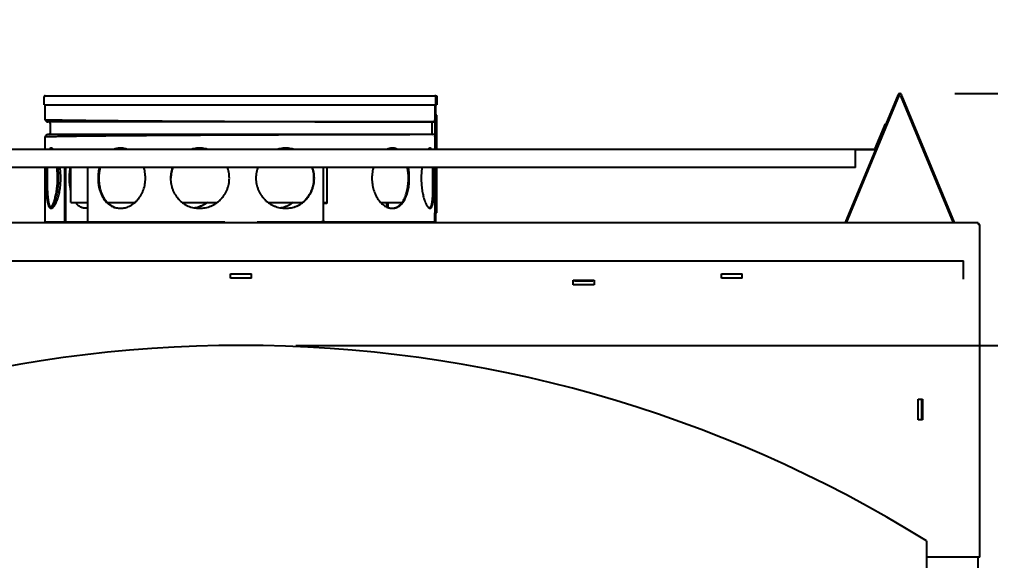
# Model space of a CAD drawing. Extents: x 4 to 120, y 8 to 100.
# Drawn here: x 31.03 to 57.24, y 45.23 to 59.84 of the extents above; entities that cross this region are included whole.
import ezdxf

# ---------------------------------------------------------------- set-up
doc = ezdxf.new("R2010")
doc.units = 0
doc.header["$LTSCALE"] = 7.5625
doc.header["$MEASUREMENT"] = 0
doc.layers.get('0').update_dxf_attribs({"linetype": 'CONTINUOUS'})
doc.layers.get('Defpoints').update_dxf_attribs({"linetype": 'CONTINUOUS'})
doc.styles.get("Standard").update_dxf_attribs({"font": 'txt', "width": 0.8})
doc.dimstyles.get("Standard").update_dxf_attribs({"dimtxt": 0.875, "dimasz": 0.08, "dimexe": 0.18, "dimexo": 0.0625, "dimgap": 0.09, "dimtad": 0, "dimtih": 1, "dimtoh": 1, "dimzin": 0, "dimdsep": 46, "dimtxsty": 'STANDARD', "dimcen": 0.09, "dimadec": 0, "dimazin": 0, "dimtp": 0.01, "dimtm": 0.01, "dimtfac": 1, "dimtofl": 0, "dimtmove": 0, "dimatfit": 3, "dimfxl": 1, "dimtolj": 1, "dimtzin": 0, "dimarcsym": 0})

# ---------------------------------------------------------------- blocks, each defined once
blk = doc.blocks.new('*D7')
at = {"color": 0, "linetype": 'Continuous', "lineweight": -2}
for p, q in [((38.494, 51.039), (70.518, 51.039)), ((69.518, 50.039), (69.518, 36.747)), ((69.518, 20.914), (69.518, 33.872)), ((56.994, 19.914), (70.518, 19.914))]:
    blk.add_line(p, q, dxfattribs=at)
at = {"color": 0, "linetype": 'Continuous'}
for points in [[(69.352, 50.039), (69.685, 50.039), (69.518, 51.039)], [(69.352, 20.914), (69.685, 20.914), (69.518, 19.914)]]:
    blk.add_solid(points, dxfattribs=at)
at = {"layer": 'Defpoints', "color": 0, "linetype": 'Continuous'}
for p in [(37.635, 51.039), (69.518, 51.039), (56.135, 19.914)]:
    blk.add_point(p, dxfattribs=at)
at = {"color": 0, "linetype": 'Continuous', "insert": (69.518, 35.31), "char_height": 0.875, "attachment_point": 5}
blk.add_mtext('\\A1;31 1/8', dxfattribs=at)
blk = doc.blocks.new('*D9')
at = {"color": 0, "linetype": 'Continuous', "lineweight": -2}
for p, q in [((69.518, 58.837), (69.518, 59.837)), ((56.278, 57.837), (70.518, 57.837)), ((58.394, 54.349), (70.518, 54.349)), ((69.518, 53.349), (69.518, 52.349))]:
    blk.add_line(p, q, dxfattribs=at)
at = {"color": 0, "linetype": 'Continuous'}
for points in [[(69.352, 58.837), (69.685, 58.837), (69.518, 57.837)], [(69.352, 53.349), (69.685, 53.349), (69.518, 54.349)]]:
    blk.add_solid(points, dxfattribs=at)
at = {"layer": 'Defpoints', "color": 0, "linetype": 'Continuous'}
for p in [(55.419, 57.837), (57.535, 54.349), (69.518, 54.349)]:
    blk.add_point(p, dxfattribs=at)
at = {"color": 0, "linetype": 'Continuous', "insert": (69.518, 56.093), "char_height": 0.875, "attachment_point": 5}
blk.add_mtext('\\A1;3 1/2', dxfattribs=at)

msp = doc.modelspace()

# ---------------------------------------------------------------- linework, layer by layer
at = {"color": 7, "linetype": 'Continuous'}
for p, q in [((31.69724, 57.53105), (31.69724, 57.75105)), ((31.7253, 57.77905), (42.23837, 57.77905)), ((42.2716, 57.77905), (42.23842, 57.77905)), ((42.26642, 57.53105), (42.26642, 57.75105)), ((42.29948, 57.75105), (42.29948, 57.53105)), ((54.74953, 57.8077), (54.41744, 57.00596)), ((54.74037, 57.78558), (54.76254, 57.7764)), ((54.74953, 57.8077), (54.7717, 57.79852)), ((54.83822, 57.8077), (54.81605, 57.79852)), ((54.84739, 57.78558), (54.82521, 57.7764)), ((54.84495, 57.79146), (54.83822, 57.8077)), ((56.26968, 54.35187), (54.84739, 57.78558)), ((31.69724, 57.53105), (42.26642, 57.53105)), ((42.24372, 57.53105), (42.24372, 57.25105)), ((42.29948, 57.53105), (42.2716, 57.53105)), ((42.29319, 57.25105), (42.24372, 57.25105)), ((42.2652, 56.33705), (42.2652, 57.25105)), ((42.24868, 57.13283), (42.23842, 57.13283)), ((42.24868, 56.66527), (42.24868, 57.13283)), ((54.39526, 57.01514), (54.12053, 56.35187)), ((54.41744, 57.00596), (54.39526, 57.01514)), ((42.24868, 56.66527), (42.23842, 56.66527)), ((19.92121, 56.33705), (54.09835, 56.33705)), ((54.1427, 56.34268), (53.31808, 54.35187)), ((53.59835, 55.83705), (53.59835, 56.33705)), ((53.59835, 55.83705), (20.42121, 55.83705)), ((32.28305, 54.43105), (32.28305, 55.83705)), ((42.19053, 55.12418), (42.19053, 55.83705)), ((42.2652, 54.62105), (42.2652, 55.83705)), ((40.96732, 54.87105), (40.93942, 54.87105)), ((40.93942, 54.87105), (40.93942, 54.77761)), ((40.94807, 54.89605), (40.94807, 54.87105)), ((42.29319, 54.62105), (42.24372, 54.62105)), ((42.24372, 54.37105), (42.24372, 54.62105)), ((56.90978, 54.34905), (17.10978, 54.34905)), ((32.2318, 54.37105), (32.87216, 54.37105)), ((39.26997, 54.37105), (39.1869, 54.37105)), ((42.2716, 54.37105), (42.23842, 54.37105)), ((53.31808, 54.35187), (53.32487, 54.34905)), ((53.3351, 54.39295), (53.35727, 54.38377)), ((56.25266, 54.39295), (56.23049, 54.38377)), ((56.26968, 54.35187), (56.26288, 54.34905)), ((56.90978, 54.34905), (56.90978, 54.30105)), ((56.95778, 54.30105), (56.90978, 54.30105)), ((56.95778, 45.31973), (56.95778, 54.30105)), ((45.97828, 52.80105), (46.00978, 52.80105)), ((45.97828, 52.67605), (45.97828, 52.80105)), ((45.99532, 52.77705), (45.97828, 52.77705)), ((46.00978, 52.80105), (46.00978, 52.77705)), ((46.00978, 52.77705), (46.50978, 52.77705)), ((46.50978, 52.80105), (46.54128, 52.80105)), ((46.50978, 52.80105), (46.50978, 52.77705)), ((46.54128, 52.77705), (46.52424, 52.77705)), ((46.54128, 52.80105), (46.54128, 52.67605)), ((46.54128, 52.67605), (45.97828, 52.67605)), ((55.28478, 49.59101), (55.40978, 49.59101)), ((55.28478, 49.02801), (55.28478, 49.59101)), ((55.38578, 49.02801), (55.38578, 49.59101)), ((55.40978, 49.55951), (55.38578, 49.55951)), ((55.40978, 49.59101), (55.40978, 49.55951)), ((55.40978, 49.02801), (55.28478, 49.02801)), ((55.40978, 49.05951), (55.38578, 49.05951)), ((55.40978, 49.05951), (55.40978, 49.02801)), ((55.50978, 45.76536), (55.50978, 19.91405)), ((56.95778, 45.31973), (55.50978, 45.31973))]:
    msp.add_line(p, q, dxfattribs=at)
at = {"color": 3, "linetype": 'Continuous'}
for p, q in [((54.7717, 57.79852), (53.34289, 54.34905)), ((54.82278, 57.78227), (54.81605, 57.79852)), ((56.24487, 54.34905), (54.82521, 57.7764)), ((31.72524, 57.13102), (31.72524, 57.53105)), ((42.23842, 57.53105), (42.23842, 56.33705)), ((42.2716, 57.25105), (42.2716, 57.53105)), ((42.29319, 56.33705), (42.29319, 57.25105)), ((31.72524, 57.13102), (31.74535, 57.13102)), ((42.22478, 57.06905), (31.79479, 57.06905)), ((31.85978, 57.03905), (31.85978, 56.75905)), ((42.15978, 57.03905), (42.15978, 56.75905)), ((54.41744, 57.00596), (54.1427, 56.34268)), ((31.72524, 56.66708), (31.74535, 56.66708)), ((31.72524, 56.33705), (31.72524, 56.66708)), ((42.22478, 56.72905), (31.79479, 56.72905)), ((54.09835, 56.31305), (53.59835, 56.31305)), ((31.72524, 54.37105), (31.72524, 55.83705)), ((32.25789, 54.43105), (32.25789, 55.83705)), ((32.41426, 54.89605), (32.41426, 55.83705)), ((32.87216, 54.37105), (32.87216, 55.83705)), ((39.24138, 54.43105), (39.24138, 55.83705)), ((39.32978, 55.83705), (39.32978, 54.87105)), ((42.23842, 55.83705), (42.23842, 54.37105)), ((42.29319, 54.62105), (42.29319, 55.83705)), ((32.4143, 54.89605), (32.87216, 54.89605)), ((33.40596, 54.89605), (34.14557, 54.89605)), ((35.43202, 54.89605), (36.36434, 54.89605)), ((37.74414, 54.89605), (38.6698, 54.89605)), ((39.24138, 54.89605), (39.32978, 54.89605)), ((39.32978, 54.87105), (39.24138, 54.87105)), ((40.78173, 54.89605), (41.35638, 54.89605)), ((40.97602, 54.87105), (40.96732, 54.87105)), ((40.96732, 54.87105), (40.96732, 54.76505)), ((40.97602, 54.89605), (40.97602, 54.87105)), ((40.98582, 54.75843), (40.98582, 54.89605)), ((42.2716, 54.37105), (42.2716, 54.62105)), ((31.74334, 54.37105), (32.2318, 54.37105)), ((32.87216, 54.37105), (36.57289, 54.37105)), ((37.44677, 54.37105), (39.1869, 54.37105)), ((39.26997, 54.37105), (42.22043, 54.37105)), ((17.50978, 53.32505), (56.50978, 53.32505)), ((56.50978, 52.82505), (56.50978, 53.32505)), ((36.72828, 52.97405), (37.29128, 52.97405)), ((36.72828, 52.84905), (36.72828, 52.97405)), ((37.29128, 52.84905), (37.29128, 52.97405)), ((49.97828, 52.97405), (50.54128, 52.97405)), ((49.97828, 52.84905), (49.97828, 52.97405)), ((50.54128, 52.84905), (50.54128, 52.97405)), ((37.29128, 52.84905), (36.72828, 52.84905)), ((46.00978, 52.80105), (46.50978, 52.80105)), ((50.54128, 52.84905), (49.97828, 52.84905)), ((55.40978, 49.55951), (55.40978, 49.05951)), ((56.90978, 14.65905), (56.90978, 45.31973))]:
    msp.add_line(p, q, dxfattribs=at)
at = {"color": 7, "linetype": 'Continuous'}
for points in [[(42.25506, 57.7735), (42.25652, 57.7746), (42.26001, 57.77652), (42.26374, 57.77791), (42.26763, 57.77876), (42.2716, 57.77905)], [(42.2716, 57.77905), (42.27556, 57.77877), (42.27945, 57.77792), (42.28317, 57.77653), (42.28666, 57.77461), (42.28985, 57.77222), (42.29266, 57.7694), (42.29505, 57.7662), (42.29695, 57.7627), (42.29835, 57.75895), (42.2992, 57.75504), (42.29948, 57.75105)], [(31.77124, 54.37105), (31.77073, 54.36261), (31.76921, 54.3543), (31.76758, 54.34905)], [(42.19212, 54.37105), (42.19272, 54.36191), (42.1945, 54.35293), (42.19581, 54.34905)], [(42.19253, 54.37105), (42.19313, 54.36191), (42.19491, 54.35293), (42.19622, 54.34905)]]:
    msp.add_lwpolyline(points, dxfattribs=at)
at = {"color": 3, "linetype": 'Continuous'}
for points in [[(31.74334, 54.37105), (31.74303, 54.36599), (31.74212, 54.361), (31.74062, 54.35616), (31.73854, 54.35153), (31.73705, 54.34905)], [(36.57289, 54.37105), (36.57286, 54.36557), (36.57278, 54.36018), (36.57264, 54.35498), (36.57245, 54.35005), (36.5724, 54.34905)], [(37.44677, 54.37105), (37.4468, 54.36557), (37.4469, 54.36018), (37.44705, 54.35498), (37.44727, 54.35005), (37.44733, 54.34905)], [(42.22043, 54.37105), (42.22079, 54.36557), (42.22186, 54.36018), (42.22362, 54.35498), (42.22604, 54.35005), (42.22671, 54.34905)]]:
    msp.add_lwpolyline(points, dxfattribs=at)
at = {"color": 7, "linetype": 'Continuous'}
for centre, radius, start, end in [((31.72524, 57.75105), 0.028, 90, 180), ((42.23842, 57.75105), 0.028, 0, 90), ((54.79388, 57.78934), 0.048, 22.5, 157.5), ((54.09835, 56.36105), 0.024, 270, 337.5), ((37.00978, 15.9534), 35.08565, 58.178065, 121.821935)]:
    msp.add_arc(centre, radius, start, end, dxfattribs=at)
at = {"color": 3, "linetype": 'Continuous'}
for centre, radius, start, end in [((54.79388, 57.78934), 0.024, 22.5, 157.5), ((31.79478, 57.13905), 0.07, 186.590071, 270), ((31.82978, 57.03905), 0.03, 0, 90), ((42.18978, 57.03905), 0.03, 90, 180), ((42.22478, 57.13905), 0.07, 270, 281.239273), ((31.79478, 56.65905), 0.07, 90, 173.409929), ((31.82978, 56.75905), 0.03, 270, 360), ((42.18978, 56.75905), 0.03, 180, 270), ((42.22478, 56.65905), 0.07, 78.760727, 90), ((54.09835, 56.36105), 0.048, 270, 337.5), ((31.68324, 54.37105), 0.042, 328.358136, 360), ((42.28042, 54.37105), 0.042, 180, 211.641864), ((56.88578, 54.27705), 0.048, 30.096035, 59.903965)]:
    msp.add_arc(centre, radius, start, end, dxfattribs=at)
for points, knots in [([(31.74535, 57.13102), (31.75313, 57.13096), (31.77166, 57.13084), (31.80387, 57.13018), (31.8449, 57.12929), (31.89469, 57.12816), (31.95314, 57.12688), (32.02017, 57.12549), (32.09565, 57.12402), (32.17946, 57.12251), (32.27146, 57.12096), (32.37148, 57.11939), (32.47936, 57.1178), (32.59491, 57.11622), (32.71793, 57.11464), (32.84822, 57.11306), (32.98556, 57.11149), (33.1297, 57.10994), (33.28041, 57.10841), (33.43743, 57.10689), (33.60048, 57.1054), (33.7693, 57.10393), (33.94359, 57.10248), (34.12306, 57.10106), (34.3074, 57.09967), (34.4937, 57.09832), (34.61852, 57.09747), (34.68034, 57.09705)], [0, 0, 0, 0, 0.02334995, 0.05558186, 0.09664477, 0.14647037, 0.20497399, 0.2720547, 0.34759584, 0.43146808, 0.52352792, 0.62361863, 0.73156922, 0.84719601, 0.97030146, 1.1006764, 1.23809819, 1.38233321, 1.53313511, 1.69024764, 1.8534023, 2.02232192, 2.196718, 2.37629417, 2.56074336, 2.74975243, 2.93521699, 2.93521699, 2.93521699, 2.93521699]), ([(34.68034, 57.09705), (34.68294, 57.09703), (34.75125, 57.09657), (34.88647, 57.09568), (35.08707, 57.09441), (35.29091, 57.09318), (35.49763, 57.09198), (35.70688, 57.09082), (35.9183, 57.08969), (36.13153, 57.08859), (36.34621, 57.08754), (36.56197, 57.08652), (36.77845, 57.08553), (36.99528, 57.08459), (37.21208, 57.08368), (37.42849, 57.0828), (37.64414, 57.08196), (37.85866, 57.08116), (38.07169, 57.0804), (38.28286, 57.07967), (38.49181, 57.07897), (38.69819, 57.07831), (38.90165, 57.07769), (39.10183, 57.07709), (39.2984, 57.07653), (39.49103, 57.07601), (39.67938, 57.07551), (39.86313, 57.07504), (40.04198, 57.07461), (40.21561, 57.0742), (40.38373, 57.07382), (40.54605, 57.07346), (40.7023, 57.07313), (40.85221, 57.07283), (40.99552, 57.07255), (41.132, 57.07229), (41.26141, 57.07205), (41.38352, 57.07183), (41.49813, 57.07163), (41.60505, 57.07145), (41.70409, 57.07129), (41.79508, 57.07114), (41.87787, 57.07101), (41.95232, 57.0709), (42.0183, 57.07079), (42.0757, 57.0707), (42.12442, 57.07062), (42.15399, 57.07058), (42.16732, 57.07055)], [0, 0, 0, 0, 0.00778145, 0.20493606, 0.40566215, 0.60961897, 0.81645782, 1.02582747, 1.23736998, 1.45072616, 1.66553107, 1.88142012, 2.0980243, 2.31497574, 2.53190329, 2.74843884, 2.96421222, 3.17885697, 3.39200602, 3.60329756, 3.81237029, 4.0188692, 4.22244132, 4.42274091, 4.61942544, 4.81216096, 5.00061815, 5.18447679, 5.36342253, 5.5371515, 5.70536684, 5.86778269, 6.02412153, 6.17411769, 6.31751494, 6.45406952, 6.58354826, 6.70573098, 6.82040901, 6.92738736, 7.02648346, 7.11752868, 7.20036763, 7.27485939, 7.34087686, 7.39830766, 7.44705385, 7.48703243, 7.48703243, 7.48703243, 7.48703243]), ([(42.18978, 57.07051), (42.19268, 57.07051), (42.19773, 57.0705), (42.20278, 57.07049), (42.20494, 57.07048)], [0, 0, 0, 0, 0.0086819978, 0.0151556658, 0.0151556658, 0.0151556658, 0.0151556658]), ([(42.20494, 57.07048), (42.2102, 57.07047), (42.21681, 57.07046), (42.22343, 57.07045), (42.22478, 57.07044)], [0, 0, 0, 0, 0.0157803149, 0.0198454272, 0.0198454272, 0.0198454272, 0.0198454272]), ([(42.22478, 57.07044), (42.22787, 57.07044), (42.23242, 57.07043), (42.23696, 57.0704), (42.23842, 57.07039)], [0, 0, 0, 0, 0.009262131, 0.0136405091, 0.0136405091, 0.0136405091, 0.0136405091]), ([(34.68034, 56.70105), (34.61852, 56.70063), (34.4937, 56.69978), (34.3074, 56.69843), (34.12306, 56.69704), (33.94359, 56.69562), (33.7693, 56.69417), (33.60048, 56.6927), (33.43743, 56.69121), (33.28041, 56.68969), (33.1297, 56.68816), (32.98556, 56.68661), (32.84822, 56.68504), (32.71793, 56.68346), (32.59491, 56.68188), (32.47936, 56.6803), (32.37148, 56.67871), (32.27146, 56.67714), (32.17946, 56.67559), (32.09565, 56.67408), (32.02017, 56.67261), (31.95314, 56.67122), (31.89469, 56.66994), (31.8449, 56.66881), (31.80387, 56.66792), (31.77166, 56.66726), (31.75313, 56.66714), (31.74535, 56.66708)], [0, 0, 0, 0, 0.18546461, 0.37447366, 0.55892289, 0.73849903, 0.91289515, 1.08181474, 1.24496945, 1.40208193, 1.55288388, 1.69711886, 1.8345407, 1.96491557, 2.08802103, 2.20364777, 2.31159832, 2.41168905, 2.50374888, 2.58762114, 2.66316227, 2.730243, 2.78874662, 2.83857222, 2.87963513, 2.91186705, 2.93521699, 2.93521699, 2.93521699, 2.93521699]), ([(42.16732, 56.72755), (42.15399, 56.72753), (42.12442, 56.72748), (42.0757, 56.7274), (42.0183, 56.72731), (41.95232, 56.7272), (41.87787, 56.72709), (41.79508, 56.72696), (41.70409, 56.72681), (41.60505, 56.72665), (41.49813, 56.72647), (41.38352, 56.72627), (41.26141, 56.72605), (41.132, 56.72581), (40.99552, 56.72555), (40.85221, 56.72527), (40.7023, 56.72497), (40.54605, 56.72464), (40.38373, 56.72428), (40.21561, 56.7239), (40.04198, 56.72349), (39.86313, 56.72306), (39.67938, 56.72259), (39.49103, 56.72209), (39.2984, 56.72157), (39.10183, 56.72101), (38.90165, 56.72041), (38.69819, 56.71979), (38.49181, 56.71913), (38.28286, 56.71843), (38.07169, 56.7177), (37.85866, 56.71694), (37.64414, 56.71614), (37.42849, 56.7153), (37.21208, 56.71442), (36.99528, 56.71351), (36.77845, 56.71257), (36.56197, 56.71158), (36.34621, 56.71056), (36.13153, 56.70951), (35.9183, 56.70841), (35.70688, 56.70728), (35.49763, 56.70612), (35.29091, 56.70492), (35.08707, 56.70369), (34.88647, 56.70242), (34.75125, 56.70153), (34.68294, 56.70107), (34.68034, 56.70105)], [0, 0, 0, 0, 0.03997858, 0.08872478, 0.14615558, 0.21217306, 0.28666481, 0.36950378, 0.46054899, 0.55964513, 0.66662345, 0.78130152, 0.9034842, 1.03296301, 1.16951754, 1.31291486, 1.46291097, 1.61924988, 1.78166565, 1.94988103, 2.12360996, 2.30255577, 2.48641434, 2.67487161, 2.86760707, 3.0642917, 3.2645912, 3.46816343, 3.67466225, 3.8837351, 4.09502652, 4.30817571, 4.52282034, 4.73859386, 4.95512928, 5.17205699, 5.38900828, 5.60561263, 5.82150152, 6.03630661, 6.24966256, 6.46120509, 6.67057463, 6.87741347, 7.08137029, 7.2820964, 7.479251, 7.48703242, 7.48703242, 7.48703242, 7.48703242]), ([(42.20494, 56.72762), (42.20278, 56.72761), (42.19773, 56.7276), (42.19268, 56.72759), (42.18978, 56.72759)], [0, 0, 0, 0, 0.00647367, 0.0151556658, 0.0151556658, 0.0151556658, 0.0151556658]), ([(42.22478, 56.72766), (42.22343, 56.72765), (42.21681, 56.72764), (42.2102, 56.72763), (42.20494, 56.72762)], [0, 0, 0, 0, 0.0040651141, 0.0198454272, 0.0198454272, 0.0198454272, 0.0198454272]), ([(42.23842, 56.72771), (42.23696, 56.7277), (42.23242, 56.72767), (42.22787, 56.72766), (42.22478, 56.72766)], [0, 0, 0, 0, 0.0043783783, 0.0136405091, 0.0136405091, 0.0136405091, 0.0136405091]), ([(31.88465, 56.36355), (31.88142, 56.36336), (31.87493, 56.36298), (31.86545, 56.35985), (31.85637, 56.35487), (31.84771, 56.3479), (31.84186, 56.34166), (31.83882, 56.33787), (31.83828, 56.3372)], [0, 0, 0, 0, 0.0096700155, 0.0194249396, 0.0296342406, 0.0406183092, 0.0526318747, 0.0552011444, 0.0552011444, 0.0552011444, 0.0552011444]), ([(31.89877, 56.36159), (31.89737, 56.36194), (31.89275, 56.36312), (31.88798, 56.36337), (31.88465, 56.36355)], [0, 0, 0, 0, 0.0043129771, 0.0142785975, 0.0142785975, 0.0142785975, 0.0142785975]), ([(31.93882, 56.33721), (31.93809, 56.33788), (31.93394, 56.34166), (31.9263, 56.34789), (31.91563, 56.35478), (31.90645, 56.35923), (31.90077, 56.36097), (31.89877, 56.36159)], [0, 0, 0, 0, 0.0029604003, 0.0168644987, 0.0294969673, 0.0410086857, 0.0473060285, 0.0473060285, 0.0473060285, 0.0473060285]), ([(33.75265, 56.36355), (33.73172, 56.36278), (33.68998, 56.36125), (33.63663, 56.35097), (33.605, 56.34105), (33.59323, 56.33736)], [0, 0, 0, 0, 0.062768612, 0.125171637, 0.162187222, 0.162187222, 0.162187222, 0.162187222]), ([(33.91703, 56.33735), (33.90458, 56.34104), (33.87149, 56.35085), (33.81937, 56.36062), (33.77957, 56.36258), (33.76128, 56.36348)], [0, 0, 0, 0, 0.038951026, 0.103521683, 0.15841969, 0.15841969, 0.15841969, 0.15841969]), ([(35.88946, 56.36355), (35.86343, 56.36278), (35.81143, 56.36123), (35.74465, 56.35099), (35.70455, 56.34106), (35.68964, 56.33737)], [0, 0, 0, 0, 0.078096518, 0.155962447, 0.202030975, 0.202030975, 0.202030975, 0.202030975]), ([(36.09097, 56.33736), (36.07583, 56.34106), (36.03524, 56.35095), (35.96887, 56.36106), (35.91753, 56.36273), (35.89238, 56.36354)], [0, 0, 0, 0, 0.046733051, 0.125336659, 0.200775921, 0.200775921, 0.200775921, 0.200775921]), ([(38.21335, 56.36354), (38.18849, 56.36272), (38.13757, 56.36104), (38.07172, 56.35095), (38.03135, 56.34106), (38.0163, 56.33736)], [0, 0, 0, 0, 0.074585749, 0.152756717, 0.199257547, 0.199257547, 0.199257547, 0.199257547]), ([(38.4151, 56.33737), (38.4003, 56.34106), (38.36049, 56.35099), (38.29417, 56.36123), (38.24252, 56.36278), (38.21665, 56.36355)], [0, 0, 0, 0, 0.045749988, 0.123087277, 0.200676972, 0.200676972, 0.200676972, 0.200676972]), ([(41.08702, 56.36336), (41.08236, 56.36313), (41.06926, 56.36251), (41.0477, 56.35992), (41.02239, 56.35501), (40.99535, 56.34781), (40.97719, 56.34105), (40.96722, 56.33733)], [0, 0, 0, 0, 0.013990443, 0.039324555, 0.065064861, 0.091283902, 0.12317398, 0.12317398, 0.12317398, 0.12317398]), ([(41.22253, 56.33735), (41.2211, 56.33797), (41.21208, 56.34188), (41.19517, 56.34823), (41.17143, 56.35508), (41.14727, 56.35994), (41.12276, 56.36299), (41.10629, 56.36336), (41.09804, 56.36355)], [0, 0, 0, 0, 0.004679024, 0.029488041, 0.054133754, 0.078718471, 0.103343965, 0.128111305, 0.128111305, 0.128111305, 0.128111305]), ([(42.09849, 56.36102), (42.09728, 56.36058), (42.09276, 56.35891), (42.08503, 56.35474), (42.07544, 56.34783), (42.06857, 56.34164), (42.06482, 56.33786), (42.06416, 56.33719)], [0, 0, 0, 0, 0.003880934, 0.0144355499, 0.0261913957, 0.0392990117, 0.0421323885, 0.0421323885, 0.0421323885, 0.0421323885]), ([(42.11282, 56.36355), (42.11135, 56.3635), (42.10838, 56.3634), (42.10356, 56.36259), (42.10031, 56.36158), (42.09849, 56.36102)], [0, 0, 0, 0, 0.0043899224, 0.0089050884, 0.014606748, 0.014606748, 0.014606748, 0.014606748]), ([(42.15361, 56.33718), (42.15314, 56.33786), (42.15051, 56.34162), (42.14546, 56.34784), (42.13789, 56.35481), (42.13111, 56.35907), (42.12556, 56.36141), (42.12139, 56.36264), (42.11713, 56.36341), (42.11426, 56.3635), (42.11282, 56.36355)], [0, 0, 0, 0, 0.0024682528, 0.0137793891, 0.0239453402, 0.0332228503, 0.0376385637, 0.0419669012, 0.0462611614, 0.0505761995, 0.0505761995, 0.0505761995, 0.0505761995]), ([(31.86948, 56.34103), (31.87006, 56.34042), (31.87127, 56.33915), (31.87245, 56.33786), (31.87307, 56.33718)], [0, 0, 0, 0, 0.00252526923, 0.00526595188, 0.00526595188, 0.00526595188, 0.00526595188]), ([(31.75252, 55.83705), (31.75192, 55.82034), (31.75041, 55.77785), (31.74882, 55.70906), (31.74768, 55.63044), (31.74755, 55.5776), (31.74748, 55.55105)], [0, 0, 0, 0, 0.05017618, 0.127543305, 0.206423017, 0.286062656, 0.286062656, 0.286062656, 0.286062656]), ([(32.03209, 55.83707), (32.03409, 55.82036), (32.03915, 55.77795), (32.04488, 55.70914), (32.04907, 55.63048), (32.04959, 55.5776), (32.04984, 55.55105)], [0, 0, 0, 0, 0.050495781, 0.128122967, 0.207097718, 0.286748072, 0.286748072, 0.286748072, 0.286748072]), ([(32.14407, 55.55105), (32.14377, 55.5776), (32.14319, 55.63049), (32.13844, 55.70916), (32.13194, 55.77798), (32.12618, 55.82036), (32.1239, 55.83708)], [0, 0, 0, 0, 0.079653635, 0.15865778, 0.236366496, 0.286964704, 0.286964704, 0.286964704, 0.286964704]), ([(33.18689, 55.83714), (33.18278, 55.82043), (33.17244, 55.77831), (33.16088, 55.70941), (33.1525, 55.63062), (33.15147, 55.57762), (33.15096, 55.55105)], [0, 0, 0, 0, 0.051608803, 0.130101059, 0.209382802, 0.289067009, 0.289067009, 0.289067009, 0.289067009]), ([(34.43178, 55.55105), (34.42921, 55.60415), (34.42537, 55.68367), (34.40431, 55.77855), (34.3914, 55.82048), (34.38625, 55.83719)], [0, 0, 0, 0, 0.159100139, 0.238279794, 0.290724296, 0.290724296, 0.290724296, 0.290724296]), ([(35.15754, 55.83721), (35.1561, 55.83307), (35.15031, 55.81645), (35.13728, 55.77431), (35.12216, 55.70973), (35.11079, 55.63077), (35.10937, 55.57763), (35.10867, 55.55105)], [0, 0, 0, 0, 0.013160319, 0.052810475, 0.132265271, 0.211896401, 0.291619707, 0.291619707, 0.291619707, 0.291619707]), ([(36.69646, 55.55105), (36.69571, 55.57764), (36.69421, 55.63082), (36.68195, 55.70979), (36.66508, 55.77876), (36.65026, 55.82053), (36.64433, 55.83723)], [0, 0, 0, 0, 0.079735303, 0.159472208, 0.239212521, 0.292362229, 0.292362229, 0.292362229, 0.292362229]), ([(37.46495, 55.83723), (37.45904, 55.82053), (37.44425, 55.77876), (37.42742, 55.70979), (37.41518, 55.63082), (37.41368, 55.57764), (37.41293, 55.55105)], [0, 0, 0, 0, 0.05313719, 0.13286794, 0.212601492, 0.29233643, 0.29233643, 0.29233643, 0.29233643]), ([(38.99075, 55.55105), (38.99005, 55.57763), (38.98865, 55.63076), (38.9774, 55.70972), (38.96246, 55.7743), (38.94956, 55.81644), (38.94383, 55.83307), (38.9424, 55.83721)], [0, 0, 0, 0, 0.079721463, 0.159336194, 0.238746143, 0.2783591, 0.291501375, 0.291501375, 0.291501375, 0.291501375]), ([(40.58209, 55.83715), (40.57776, 55.82044), (40.56686, 55.77835), (40.55452, 55.70945), (40.54554, 55.63065), (40.54444, 55.57762), (40.54389, 55.55105)], [0, 0, 0, 0, 0.051771385, 0.130413732, 0.209754448, 0.28944562, 0.28944562, 0.28944562, 0.28944562]), ([(41.55347, 55.55105), (41.5531, 55.57761), (41.55237, 55.63053), (41.54633, 55.70924), (41.53799, 55.77809), (41.53046, 55.82039), (41.52749, 55.8371)], [0, 0, 0, 0, 0.07966241, 0.158748207, 0.236695136, 0.287615509, 0.287615509, 0.287615509, 0.287615509]), ([(41.89374, 55.83707), (41.89162, 55.82036), (41.88625, 55.77796), (41.88018, 55.70915), (41.87574, 55.63049), (41.8752, 55.5776), (41.87492, 55.55105)], [0, 0, 0, 0, 0.050539371, 0.12820128, 0.207188557, 0.286840309, 0.286840309, 0.286840309, 0.286840309]), ([(42.22765, 55.55105), (42.22747, 55.60389), (42.2272, 55.68251), (42.22558, 55.77784), (42.22449, 55.82034), (42.22406, 55.83705)], [0, 0, 0, 0, 0.158514201, 0.235870171, 0.286031421, 0.286031421, 0.286031421, 0.286031421]), ([(31.74748, 55.55105), (31.74755, 55.5245), (31.74768, 55.47166), (31.74881, 55.39304), (31.75064, 55.31594), (31.75332, 55.2411), (31.7569, 55.16923), (31.7615, 55.10104), (31.76635, 55.04684), (31.77092, 55.00582), (31.7746, 54.97695), (31.77862, 54.94947), (31.78299, 54.92343), (31.78773, 54.8989), (31.79283, 54.87594), (31.79832, 54.8546), (31.80419, 54.83493), (31.81045, 54.81697), (31.8171, 54.80078), (31.82415, 54.78637), (31.8316, 54.77379), (31.83945, 54.76306), (31.8477, 54.7542), (31.85637, 54.74723), (31.86545, 54.74225), (31.87493, 54.73912), (31.88142, 54.73874), (31.88465, 54.73855)], [0, 0, 0, 0, 0.079639638, 0.15851935, 0.235886476, 0.311010634, 0.383180861, 0.451733072, 0.516038599, 0.546424419, 0.575544143, 0.603336647, 0.629751877, 0.654745075, 0.678275626, 0.700310675, 0.720833285, 0.739837555, 0.757329697, 0.773334863, 0.787908419, 0.801137525, 0.813151091, 0.824135159, 0.83434446, 0.844099384, 0.8537694, 0.8537694, 0.8537694, 0.8537694]), ([(32.04984, 55.55105), (32.04958, 55.5245), (32.04906, 55.47162), (32.04491, 55.39296), (32.03836, 55.31582), (32.02934, 55.24094), (32.01808, 55.16904), (32.00483, 55.10083), (31.98985, 55.03694), (31.97347, 54.97799), (31.95857, 54.93238), (31.94615, 54.89884), (31.93692, 54.87588), (31.92758, 54.85455), (31.91819, 54.83489), (31.90877, 54.81695), (31.89938, 54.80077), (31.89005, 54.78638), (31.8808, 54.77384), (31.87387, 54.76567), (31.87006, 54.76168), (31.86948, 54.76107)], [0, 0, 0, 0, 0.079650354, 0.158625105, 0.236252291, 0.311872131, 0.384833415, 0.454512561, 0.520303066, 0.581644437, 0.638006402, 0.66417779, 0.688936002, 0.712231528, 0.734027388, 0.754292397, 0.773000119, 0.790134121, 0.805700163, 0.819721739, 0.822247008, 0.822247008, 0.822247008, 0.822247008]), ([(31.89877, 54.74051), (31.90077, 54.74113), (31.90645, 54.74287), (31.91563, 54.74732), (31.9263, 54.75421), (31.93711, 54.76304), (31.94806, 54.77375), (31.95909, 54.78631), (31.97019, 54.80069), (31.98131, 54.81688), (31.9924, 54.83483), (32.00343, 54.8545), (32.01435, 54.87584), (32.02511, 54.8988), (32.03567, 54.92333), (32.04598, 54.94937), (32.0596, 54.98676), (32.07562, 55.03683), (32.0928, 55.10074), (32.10794, 55.16898), (32.12077, 55.24088), (32.13103, 55.31578), (32.13847, 55.39293), (32.14318, 55.47161), (32.14377, 55.5245), (32.14407, 55.55105)], [0, 0, 0, 0, 0.006297343, 0.017809061, 0.03044153, 0.044345628, 0.059615698, 0.076310176, 0.094464464, 0.11409488, 0.135194297, 0.157744099, 0.181719641, 0.207089563, 0.233809469, 0.261830039, 0.29110026, 0.353160332, 0.419492314, 0.489560669, 0.562783856, 0.63856276, 0.716271476, 0.795275621, 0.874929256, 0.874929256, 0.874929256, 0.874929256]), ([(33.15096, 55.55105), (33.15148, 55.52448), (33.15251, 55.47148), (33.16082, 55.39268), (33.17407, 55.31538), (33.19265, 55.24032), (33.21636, 55.16822), (33.24509, 55.09977), (33.2787, 55.03562), (33.31698, 54.97638), (33.35972, 54.92265), (33.40661, 54.87493), (33.45735, 54.83371), (33.51152, 54.79941), (33.5687, 54.77235), (33.62836, 54.75297), (33.68996, 54.74079), (33.73171, 54.7393), (33.75265, 54.73855)], [0, 0, 0, 0, 0.07968421, 0.15896595, 0.23745821, 0.31480933, 0.3907106, 0.46492259, 0.53727564, 0.60769502, 0.67619591, 0.74289905, 0.80801921, 0.87186092, 0.93479926, 0.99725128, 1.0596543, 1.12242291, 1.12242291, 1.12242291, 1.12242291]), ([(33.76128, 54.73862), (33.77957, 54.73951), (33.81938, 54.74144), (33.88027, 54.75313), (33.94339, 54.77252), (33.99466, 54.79492), (34.03471, 54.81636), (34.07447, 54.84042), (34.12254, 54.87488), (34.17665, 54.92248), (34.22695, 54.97611), (34.27281, 55.03528), (34.31375, 55.09938), (34.34922, 55.16783), (34.3789, 55.23995), (34.40219, 55.31508), (34.42549, 55.41838), (34.42926, 55.49793), (34.43178, 55.55105)], [0, 0, 0, 0, 0.05489801, 0.11946866, 0.18533998, 0.25266995, 0.28692631, 0.32157579, 0.39202842, 0.46402128, 0.53747259, 0.61227062, 0.68827465, 0.76532938, 0.84326678, 0.92191378, 1.00109343, 1.16019357, 1.16019357, 1.16019357, 1.16019357]), ([(35.10867, 55.55105), (35.10937, 55.52447), (35.11079, 55.47133), (35.12217, 55.39237), (35.13725, 55.32778), (35.15295, 55.27725), (35.17093, 55.22768), (35.19771, 55.16757), (35.23647, 55.09906), (35.28155, 55.0349), (35.33253, 54.97569), (35.389, 54.92203), (35.45044, 54.87442), (35.51633, 54.83334), (35.58603, 54.79918), (35.65892, 54.77225), (35.73428, 54.75295), (35.81141, 54.74081), (35.86342, 54.7393), (35.88946, 54.73855)], [0, 0, 0, 0, 0.07972331, 0.15935444, 0.23880923, 0.27845939, 0.31804079, 0.39695521, 0.47555072, 0.55382822, 0.63181546, 0.70956215, 0.7871355, 0.86461496, 0.94208189, 1.01961726, 1.09728911, 1.17515504, 1.25325156, 1.25325156, 1.25325156, 1.25325156]), ([(35.89238, 54.73856), (35.91753, 54.73935), (35.96889, 54.74098), (36.04578, 54.753), (36.12232, 54.7723), (36.1968, 54.79923), (36.26845, 54.83338), (36.33656, 54.87443), (36.40044, 54.922), (36.45945, 54.97562), (36.51299, 55.0348), (36.56054, 55.09893), (36.60159, 55.16743), (36.63575, 55.23962), (36.6627, 55.31482), (36.68202, 55.39228), (36.69419, 55.47128), (36.69571, 55.52446), (36.69646, 55.55105)], [0, 0, 0, 0, 0.07543926, 0.15404287, 0.23289036, 0.31195774, 0.39121474, 0.4706266, 0.55015836, 0.62977777, 0.7094563, 0.78917154, 0.86890603, 0.9486484, 1.02839139, 1.1081317, 1.1878686, 1.26760391, 1.26760391, 1.26760391, 1.26760391]), ([(37.41293, 55.55105), (37.41369, 55.52446), (37.4152, 55.47128), (37.42735, 55.39229), (37.44663, 55.31482), (37.47352, 55.23963), (37.5076, 55.16744), (37.54855, 55.09894), (37.59596, 55.03481), (37.64933, 54.97563), (37.70815, 54.92202), (37.77179, 54.87444), (37.83963, 54.83339), (37.91096, 54.79924), (37.98508, 54.77231), (38.06123, 54.753), (38.13756, 54.74101), (38.18849, 54.73936), (38.21335, 54.73856)], [0, 0, 0, 0, 0.07973494, 0.15946849, 0.23919924, 0.31892272, 0.39863136, 0.47831289, 0.55795045, 0.63752072, 0.71699535, 0.7963404, 0.87551886, 0.95449261, 1.03322528, 1.11168757, 1.18985853, 1.26444428, 1.26444428, 1.26444428, 1.26444428]), ([(38.21665, 54.73855), (38.24252, 54.7393), (38.29419, 54.74081), (38.37079, 54.75295), (38.4456, 54.77225), (38.51792, 54.79918), (38.58706, 54.83335), (38.65238, 54.87443), (38.71327, 54.92205), (38.76921, 54.97571), (38.81969, 55.03492), (38.86432, 55.09908), (38.90267, 55.1676), (38.92916, 55.22769), (38.94695, 55.27726), (38.96248, 55.3278), (38.9774, 55.39239), (38.98865, 55.47134), (38.99005, 55.52447), (38.99075, 55.55105)], [0, 0, 0, 0, 0.0775897, 0.15492698, 0.23206097, 0.3090633, 0.38601618, 0.46301423, 0.54015083, 0.61751497, 0.69518039, 0.77319965, 0.85159988, 0.93037755, 0.96991018, 1.00952314, 1.08893309, 1.16854782, 1.24826928, 1.24826928, 1.24826928, 1.24826928]), ([(40.54389, 55.55105), (40.54444, 55.52448), (40.54555, 55.47146), (40.55447, 55.39263), (40.56858, 55.31533), (40.5882, 55.24028), (40.61294, 55.16822), (40.64248, 55.09983), (40.67645, 55.03577), (40.71437, 54.97663), (40.75578, 54.92301), (40.80014, 54.87538), (40.84693, 54.83423), (40.89558, 54.79992), (40.94553, 54.77282), (40.98823, 54.7563), (41.02239, 54.74707), (41.0477, 54.74219), (41.06926, 54.73959), (41.08236, 54.73896), (41.08702, 54.73874)], [0, 0, 0, 0, 0.07969117, 0.15903189, 0.23767423, 0.31527552, 0.39149915, 0.46602411, 0.53854488, 0.60878838, 0.676514, 0.74154143, 0.80375079, 0.86312282, 0.91973804, 0.97382505, 1.00004409, 1.0257844, 1.05111851, 1.06510895, 1.06510895, 1.06510895, 1.06510895]), ([(41.09804, 54.73855), (41.10629, 54.73874), (41.12276, 54.73911), (41.14727, 54.74216), (41.17143, 54.74702), (41.19517, 54.75387), (41.21844, 54.76264), (41.24119, 54.77331), (41.26338, 54.78586), (41.29245, 54.80525), (41.3272, 54.83426), (41.36549, 54.87556), (41.40059, 54.92332), (41.43233, 54.97704), (41.46057, 55.03622), (41.48522, 55.1003), (41.50617, 55.16867), (41.52338, 55.24068), (41.53682, 55.31564), (41.54637, 55.39285), (41.55236, 55.47157), (41.55309, 55.52449), (41.55347, 55.55105)], [0, 0, 0, 0, 0.02476734, 0.04939283, 0.07397755, 0.09862326, 0.12343228, 0.14850668, 0.17394277, 0.19982967, 0.25324233, 0.30931064, 0.36839907, 0.43069449, 0.49623297, 0.56489925, 0.6364669, 0.71059738, 0.78687878, 0.86482571, 0.94391151, 1.02357392, 1.02357392, 1.02357392, 1.02357392]), ([(41.87492, 55.55105), (41.8752, 55.5245), (41.87575, 55.47162), (41.88015, 55.39295), (41.88709, 55.3158), (41.89666, 55.24091), (41.90861, 55.16902), (41.92269, 55.10079), (41.93864, 55.03689), (41.95348, 54.9868), (41.96608, 54.94939), (41.9756, 54.92335), (41.98533, 54.89882), (41.99523, 54.87586), (42.00525, 54.85453), (42.01536, 54.83486), (42.02551, 54.81692), (42.03565, 54.80074), (42.04575, 54.78635), (42.05577, 54.77379), (42.06567, 54.7631), (42.07543, 54.75426), (42.08503, 54.74736), (42.09276, 54.74319), (42.09728, 54.74152), (42.09849, 54.74108)], [0, 0, 0, 0, 0.079651752, 0.158639029, 0.236300938, 0.311988462, 0.385061067, 0.454905417, 0.520925397, 0.582570824, 0.611589839, 0.63932737, 0.665730106, 0.690746109, 0.714328009, 0.736441199, 0.757057289, 0.776153228, 0.793716682, 0.809758182, 0.824306767, 0.837414383, 0.849170229, 0.859724845, 0.863605779, 0.863605779, 0.863605779, 0.863605779]), ([(42.11282, 54.73855), (42.11426, 54.7386), (42.11713, 54.73869), (42.12139, 54.73946), (42.12556, 54.74069), (42.13111, 54.74303), (42.13789, 54.74729), (42.14547, 54.75426), (42.15264, 54.76313), (42.15942, 54.77385), (42.16583, 54.78643), (42.17185, 54.80082), (42.1775, 54.81701), (42.18278, 54.83496), (42.1877, 54.85462), (42.19226, 54.87596), (42.19647, 54.89892), (42.20034, 54.92345), (42.20388, 54.94948), (42.2071, 54.97696), (42.21003, 55.00583), (42.21362, 55.04686), (42.21736, 55.10106), (42.22084, 55.16925), (42.22349, 55.24111), (42.22541, 55.31594), (42.22722, 55.41959), (42.22748, 55.49821), (42.22765, 55.55105)], [0, 0, 0, 0, 0.004315038, 0.008609298, 0.012937636, 0.017353349, 0.026630859, 0.03679681, 0.048107947, 0.060740676, 0.074810375, 0.090390774, 0.107525186, 0.126228068, 0.146496754, 0.168318102, 0.191669166, 0.216511883, 0.242801286, 0.270489004, 0.299521922, 0.329836225, 0.394036113, 0.462520201, 0.534648849, 0.609749738, 0.687105708, 0.845619909, 0.845619909, 0.845619909, 0.845619909]), ([(36.10108, 54.89572), (36.09162, 54.88889), (36.06083, 54.86667), (36.00577, 54.83345), (35.93484, 54.79922), (35.86111, 54.77239), (35.80333, 54.75739), (35.77042, 54.75136), (35.7631, 54.75001)], [0, 0, 0, 0, 0.034990681, 0.113895796, 0.192543329, 0.270896361, 0.348927781, 0.371268184, 0.371268184, 0.371268184, 0.371268184]), ([(31.88465, 54.73855), (31.88798, 54.73873), (31.89275, 54.73898), (31.89737, 54.74016), (31.89877, 54.74051)], [0, 0, 0, 0, 0.0099656204, 0.0142785975, 0.0142785975, 0.0142785975, 0.0142785975]), ([(32.8723, 54.74805), (32.87133, 54.74782), (32.86225, 54.7456), (32.84503, 54.74218), (32.82791, 54.7401), (32.81905, 54.73942), (32.81837, 54.73937)], [0, 0, 0, 0, 0.002995029, 0.0280243616, 0.0526324158, 0.0546764634, 0.0546764634, 0.0546764634, 0.0546764634]), ([(42.09849, 54.74108), (42.10031, 54.74052), (42.10356, 54.73951), (42.10838, 54.7387), (42.11135, 54.7386), (42.11282, 54.73855)], [0, 0, 0, 0, 0.0057016596, 0.0102168256, 0.014606748, 0.014606748, 0.014606748, 0.014606748]), ([(32.2318, 54.37105), (32.23265, 54.37111), (32.23439, 54.37123), (32.23694, 54.37216), (32.23943, 54.37362), (32.24184, 54.37563), (32.24414, 54.37818), (32.24633, 54.38122), (32.24838, 54.38474), (32.25027, 54.3887), (32.25199, 54.39306), (32.25407, 54.39951), (32.25609, 54.40829), (32.2576, 54.41945), (32.25779, 54.42714), (32.25789, 54.43105)], [0, 0, 0, 0, 0.0025457138, 0.0052013612, 0.0080530436, 0.0111656197, 0.0145829909, 0.0183238798, 0.0223910666, 0.0267783424, 0.0314718466, 0.036445282, 0.0470978501, 0.0584529827, 0.0701692041, 0.0701692041, 0.0701692041, 0.0701692041]), ([(39.1869, 54.37105), (39.19048, 54.37128), (39.19766, 54.37173), (39.20799, 54.37531), (39.21748, 54.3809), (39.22578, 54.38843), (39.23256, 54.39759), (39.23757, 54.40801), (39.24077, 54.41931), (39.24118, 54.42713), (39.24138, 54.43105)], [0, 0, 0, 0, 0.0107136784, 0.0214990408, 0.0324298389, 0.0435530478, 0.0548862756, 0.0664113687, 0.0780834504, 0.0898353888, 0.0898353888, 0.0898353888, 0.0898353888]), ([(39.22644, 54.38995), (39.22687, 54.38951), (39.22999, 54.38623), (39.23657, 54.38084), (39.24695, 54.37528), (39.25823, 54.37173), (39.26606, 54.37128), (39.26997, 54.37105)], [0, 0, 0, 0, 0.0018433193, 0.0135724611, 0.0252935574, 0.0370097969, 0.0487263237, 0.0487263237, 0.0487263237, 0.0487263237])]:
    msp.add_open_spline(points, degree=3, knots=knots, dxfattribs=at)
for points in [[(42.16732, 57.07055), (42.16824, 57.07055), (42.16915, 57.07055), (42.17007, 57.07055)], [(42.17007, 57.07055), (42.17664, 57.07054), (42.18321, 57.07053), (42.18978, 57.07051)], [(42.17007, 56.72755), (42.16915, 56.72755), (42.16824, 56.72755), (42.16732, 56.72755)], [(42.18978, 56.72759), (42.18321, 56.72757), (42.17664, 56.72756), (42.17007, 56.72755)], [(33.76128, 56.36348), (33.7584, 56.3635), (33.75552, 56.36353), (33.75265, 56.36355)], [(35.89238, 56.36354), (35.89141, 56.36355), (35.89044, 56.36355), (35.88946, 56.36355)], [(38.21665, 56.36355), (38.21555, 56.36355), (38.21445, 56.36355), (38.21335, 56.36354)], [(41.09804, 56.36355), (41.09436, 56.36349), (41.09069, 56.36342), (41.08702, 56.36336)], [(32.81837, 54.73937), (32.81724, 54.7393), (32.81612, 54.73922), (32.81499, 54.73914)], [(33.75265, 54.73855), (33.75552, 54.73857), (33.7584, 54.7386), (33.76128, 54.73862)], [(35.88946, 54.73855), (35.89044, 54.73855), (35.89141, 54.73855), (35.89238, 54.73856)], [(38.21335, 54.73856), (38.21445, 54.73855), (38.21555, 54.73855), (38.21665, 54.73855)], [(41.08702, 54.73874), (41.09069, 54.73868), (41.09436, 54.73861), (41.09804, 54.73855)]]:
    msp.add_open_spline(points, degree=3, dxfattribs=at)
at = {"color": 7, "linetype": 'Continuous'}
for points, knots in [([(42.23849, 57.11105), (42.23907, 57.11173), (42.24083, 57.11378), (42.24336, 57.11753), (42.24582, 57.12237), (42.24768, 57.12749), (42.24835, 57.13105), (42.24868, 57.13283)], [0, 0, 0, 0, 0.0026803527, 0.008100476, 0.0135228524, 0.0189470446, 0.0243724715, 0.0243724715, 0.0243724715, 0.0243724715]), ([(42.24868, 56.66527), (42.24835, 56.66705), (42.24768, 56.67061), (42.24582, 56.67573), (42.24336, 56.68057), (42.24083, 56.68432), (42.23907, 56.68637), (42.23849, 56.68705)], [0, 0, 0, 0, 0.0054254269, 0.010849619, 0.0162719955, 0.0216921188, 0.0243724715, 0.0243724715, 0.0243724715, 0.0243724715]), ([(31.89847, 56.36162), (31.89662, 56.361), (31.89156, 56.3593), (31.88367, 56.35484), (31.87505, 56.34791), (31.86924, 56.34165), (31.86621, 56.33786), (31.86567, 56.33719)], [0, 0, 0, 0, 0.00583757, 0.0160049415, 0.0269530684, 0.0389365481, 0.0415139328, 0.0415139328, 0.0415139328, 0.0415139328]), ([(33.75265, 56.36325), (33.73759, 56.36232), (33.70186, 56.3601), (33.65442, 56.35097), (33.62295, 56.34104), (33.61122, 56.33734)], [0, 0, 0, 0, 0.045262348, 0.107344679, 0.144241134, 0.144241134, 0.144241134, 0.144241134]), ([(35.88947, 56.36353), (35.86551, 56.36268), (35.81574, 56.36092), (35.75121, 56.35099), (35.7113, 56.34105), (35.69645, 56.33735)], [0, 0, 0, 0, 0.071870887, 0.149331431, 0.19524544, 0.19524544, 0.19524544, 0.19524544]), ([(38.40754, 56.33735), (38.3928, 56.34105), (38.35318, 56.35099), (38.28935, 56.36088), (38.24018, 56.36267), (38.21665, 56.36352)], [0, 0, 0, 0, 0.045596734, 0.122531518, 0.193141105, 0.193141105, 0.193141105, 0.193141105]), ([(41.19999, 56.33733), (41.19855, 56.33796), (41.18957, 56.34187), (41.17273, 56.34823), (41.14912, 56.35507), (41.12509, 56.35996), (41.10794, 56.36204), (41.09886, 56.36271), (41.09793, 56.36278)], [0, 0, 0, 0, 0.004705634, 0.029398937, 0.053923436, 0.078382371, 0.102878562, 0.10568153, 0.10568153, 0.10568153, 0.10568153]), ([(42.12607, 56.33717), (42.1256, 56.33785), (42.12299, 56.34162), (42.11796, 56.34784), (42.11042, 56.35479), (42.10393, 56.35897), (42.09997, 56.3606), (42.09887, 56.36106)], [0, 0, 0, 0, 0.0024749755, 0.0137618667, 0.0238980459, 0.0331398387, 0.0367233988, 0.0367233988, 0.0367233988, 0.0367233988]), ([(31.88276, 56.35338), (31.88504, 56.3516), (31.89062, 56.34728), (31.89627, 56.34161), (31.89968, 56.33785), (31.90029, 56.33717)], [0, 0, 0, 0, 0.0086817546, 0.0211706894, 0.0239165581, 0.0239165581, 0.0239165581, 0.0239165581]), ([(42.08807, 56.35612), (42.0889, 56.35567), (42.09324, 56.3533), (42.10086, 56.34796), (42.10767, 56.3417), (42.11123, 56.33788), (42.11185, 56.33722)], [0, 0, 0, 0, 0.0028176059, 0.0148468115, 0.0277804281, 0.0305018689, 0.0305018689, 0.0305018689, 0.0305018689]), ([(31.78037, 55.83705), (31.77978, 55.82034), (31.77827, 55.77785), (31.77669, 55.70906), (31.77556, 55.63044), (31.77543, 55.5776), (31.77536, 55.55105)], [0, 0, 0, 0, 0.050175919, 0.127542803, 0.206422434, 0.286062064, 0.286062064, 0.286062064, 0.286062064]), ([(32.05846, 55.83707), (32.06045, 55.82036), (32.06549, 55.77795), (32.07119, 55.70914), (32.07536, 55.63048), (32.07587, 55.5776), (32.07612, 55.55105)], [0, 0, 0, 0, 0.050492711, 0.128116913, 0.20709058, 0.286740812, 0.286740812, 0.286740812, 0.286740812]), ([(32.38097, 55.55105), (32.38132, 55.57761), (32.38202, 55.63052), (32.38778, 55.70922), (32.39574, 55.77807), (32.40294, 55.82039), (32.40578, 55.8371)], [0, 0, 0, 0, 0.079660335, 0.158727415, 0.236621965, 0.287477049, 0.287477049, 0.287477049, 0.287477049]), ([(33.2071, 55.83715), (33.20302, 55.82044), (33.19273, 55.7783), (33.18123, 55.7094), (33.17289, 55.63062), (33.17188, 55.57762), (33.17137, 55.55105)], [0, 0, 0, 0, 0.051596295, 0.130076444, 0.209353845, 0.28903757, 0.28903757, 0.28903757, 0.28903757]), ([(35.16726, 55.83722), (35.16583, 55.83307), (35.16007, 55.81645), (35.1471, 55.7743), (35.13207, 55.70972), (35.12076, 55.63077), (35.11935, 55.57763), (35.11864, 55.55105)], [0, 0, 0, 0, 0.013156236, 0.05278787, 0.132220539, 0.211843642, 0.29156605, 0.29156605, 0.29156605, 0.29156605]), ([(38.98005, 55.55105), (38.97935, 55.57763), (38.97796, 55.63076), (38.96678, 55.70971), (38.95191, 55.77429), (38.93908, 55.81644), (38.93338, 55.83307), (38.93196, 55.83721)], [0, 0, 0, 0, 0.079720585, 0.159327462, 0.238715748, 0.278310561, 0.291448836, 0.291448836, 0.291448836, 0.291448836]), ([(41.52911, 55.55105), (41.52875, 55.57761), (41.52802, 55.63053), (41.52201, 55.70924), (41.51372, 55.77809), (41.50624, 55.82039), (41.50328, 55.8371)], [0, 0, 0, 0, 0.079662159, 0.158745688, 0.236686241, 0.287599967, 0.287599967, 0.287599967, 0.287599967]), ([(42.19971, 55.55105), (42.19953, 55.60389), (42.19926, 55.68251), (42.19765, 55.77784), (42.19656, 55.82034), (42.19613, 55.83705)], [0, 0, 0, 0, 0.158514166, 0.235870014, 0.286031128, 0.286031128, 0.286031128, 0.286031128]), ([(31.77536, 55.55105), (31.77543, 55.5245), (31.77556, 55.47166), (31.77668, 55.39304), (31.7785, 55.31594), (31.78117, 55.2411), (31.78473, 55.16923), (31.78931, 55.10104), (31.79413, 55.04684), (31.79867, 55.00582), (31.80234, 54.97695), (31.80634, 54.94947), (31.81069, 54.92343), (31.8154, 54.8989), (31.82047, 54.87594), (31.82593, 54.8546), (31.83177, 54.83493), (31.83799, 54.81698), (31.84461, 54.80078), (31.85163, 54.78637), (31.85903, 54.77379), (31.86684, 54.76306), (31.87504, 54.75419), (31.88367, 54.74726), (31.89156, 54.7428), (31.89662, 54.7411), (31.89847, 54.74048)], [0, 0, 0, 0, 0.07963963, 0.15851926, 0.235886145, 0.311009781, 0.383179029, 0.451729544, 0.516032274, 0.546416106, 0.575533332, 0.603322712, 0.629734059, 0.654722446, 0.678247052, 0.700274767, 0.720788356, 0.739781547, 0.757260092, 0.773248579, 0.78780173, 0.801005977, 0.812989456, 0.823937583, 0.834104955, 0.839942525, 0.839942525, 0.839942525, 0.839942525]), ([(32.07612, 55.55105), (32.07587, 55.5245), (32.07535, 55.47162), (32.07122, 55.39296), (32.0647, 55.31582), (32.05573, 55.24094), (32.04453, 55.16905), (32.03135, 55.10083), (32.01645, 55.03694), (32.00016, 54.97799), (31.98534, 54.93239), (31.97298, 54.89884), (31.96379, 54.87589), (31.95451, 54.85455), (31.94516, 54.83489), (31.9358, 54.81695), (31.92646, 54.80077), (31.91717, 54.78639), (31.90799, 54.77383), (31.89891, 54.76316), (31.89062, 54.75482), (31.88504, 54.7505), (31.88276, 54.74872)], [0, 0, 0, 0, 0.079650232, 0.158623899, 0.236248101, 0.311862203, 0.384814209, 0.45447988, 0.520252145, 0.58157007, 0.637902992, 0.664057633, 0.688797566, 0.712073223, 0.73384756, 0.754089314, 0.772771947, 0.7898789, 0.805415771, 0.819405864, 0.831894798, 0.840576553, 0.840576553, 0.840576553, 0.840576553]), ([(32.41395, 55.22353), (32.4128, 55.22906), (32.40645, 55.25944), (32.39688, 55.31567), (32.38774, 55.39287), (32.38203, 55.47158), (32.38132, 55.52449), (32.38097, 55.55105)], [0, 0, 0, 0, 0.016943186, 0.093120922, 0.171015472, 0.250082552, 0.329742887, 0.329742887, 0.329742887, 0.329742887]), ([(33.17137, 55.55105), (33.17188, 55.52448), (33.17291, 55.47149), (33.18118, 55.39268), (33.19435, 55.31538), (33.21283, 55.24033), (33.23641, 55.16823), (33.26499, 55.09978), (33.29842, 55.03563), (33.33649, 54.9764), (33.37901, 54.92266), (33.42564, 54.87494), (33.47611, 54.83372), (33.52999, 54.79942), (33.58686, 54.77236), (33.64621, 54.75296), (33.70185, 54.74196), (33.73758, 54.73977), (33.75265, 54.73885)], [0, 0, 0, 0, 0.07968373, 0.15896113, 0.23744127, 0.31476856, 0.39063023, 0.46478279, 0.53705255, 0.60736108, 0.67572025, 0.74224851, 0.80715945, 0.87075825, 0.93342253, 0.99557399, 1.05765632, 1.10291867, 1.10291867, 1.10291867, 1.10291867]), ([(38.21665, 54.73858), (38.24019, 54.73942), (38.28937, 54.74117), (38.3634, 54.75295), (38.43781, 54.77225), (38.50975, 54.79919), (38.57852, 54.83336), (38.64349, 54.87444), (38.70406, 54.92206), (38.75971, 54.97572), (38.80992, 55.03494), (38.8543, 55.0991), (38.89245, 55.16761), (38.91879, 55.2277), (38.93648, 55.27726), (38.95193, 55.3278), (38.96677, 55.39239), (38.97796, 55.47134), (38.97935, 55.52447), (38.98005, 55.55105)], [0, 0, 0, 0, 0.07060818, 0.14754296, 0.22429207, 0.30093425, 0.37755787, 0.45426222, 0.53114401, 0.60829372, 0.68578512, 0.76366905, 0.84196967, 0.92067916, 0.9601878, 0.99978262, 1.0791709, 1.15877778, 1.23849837, 1.23849837, 1.23849837, 1.23849837]), ([(41.09793, 54.73932), (41.09886, 54.73939), (41.10794, 54.74006), (41.12509, 54.74214), (41.14911, 54.74703), (41.17273, 54.75387), (41.19588, 54.76264), (41.21851, 54.77331), (41.24058, 54.78586), (41.26949, 54.80525), (41.30407, 54.83428), (41.34215, 54.87558), (41.37706, 54.92333), (41.40863, 54.97705), (41.43672, 55.03623), (41.46123, 55.10031), (41.48207, 55.16867), (41.49919, 55.24068), (41.51256, 55.31564), (41.52206, 55.39285), (41.52801, 55.47157), (41.52875, 55.52449), (41.52911, 55.55105)], [0, 0, 0, 0, 0.00280297, 0.02729916, 0.05175809, 0.07628259, 0.1009759, 0.12594083, 0.15127425, 0.17706571, 0.23030997, 0.28623943, 0.34521671, 0.40742562, 0.47289885, 0.54151763, 0.61305228, 0.68716126, 0.76342994, 0.84137049, 0.92045402, 1.00011618, 1.00011618, 1.00011618, 1.00011618]), ([(42.09887, 54.74104), (42.09997, 54.7415), (42.10393, 54.74313), (42.11042, 54.74731), (42.11797, 54.75426), (42.1251, 54.76313), (42.13184, 54.77386), (42.13821, 54.78643), (42.14421, 54.80082), (42.14983, 54.81701), (42.15508, 54.83496), (42.15997, 54.85463), (42.16451, 54.87596), (42.16869, 54.89892), (42.17254, 54.92345), (42.17606, 54.94948), (42.17927, 54.97696), (42.18218, 55.00583), (42.18575, 55.04686), (42.18947, 55.10106), (42.19293, 55.16925), (42.19557, 55.24111), (42.19748, 55.31594), (42.19928, 55.41959), (42.19954, 55.49821), (42.19971, 55.55105)], [0, 0, 0, 0, 0.00358356, 0.012825353, 0.022961532, 0.034248423, 0.046861615, 0.060915635, 0.076483478, 0.093607852, 0.112302705, 0.132564973, 0.154381197, 0.177728186, 0.202567666, 0.228854508, 0.256540207, 0.285571543, 0.315884613, 0.380082823, 0.448565938, 0.520694049, 0.595794662, 0.67315051, 0.831664676, 0.831664676, 0.831664676, 0.831664676]), ([(32.80737, 54.73876), (32.80311, 54.73898), (32.79094, 54.73961), (32.77097, 54.74215), (32.74767, 54.74703), (32.72479, 54.75387), (32.70237, 54.76264), (32.68046, 54.77332), (32.6591, 54.78587), (32.6311, 54.80529), (32.5977, 54.83437), (32.56806, 54.86743), (32.55207, 54.88902), (32.547, 54.89587)], [0, 0, 0, 0, 0.012791061, 0.036557045, 0.060296205, 0.084117962, 0.108131716, 0.132445649, 0.157161084, 0.182371087, 0.23457109, 0.289619882, 0.315178712, 0.315178712, 0.315178712, 0.315178712]), ([(36.10593, 54.89574), (36.09651, 54.88891), (36.06588, 54.86668), (36.0111, 54.83346), (35.94055, 54.79923), (35.86721, 54.7724), (35.80866, 54.7571), (35.77481, 54.75097), (35.76644, 54.74945)], [0, 0, 0, 0, 0.034907901, 0.113507977, 0.191817277, 0.269804055, 0.347447586, 0.372985276, 0.372985276, 0.372985276, 0.372985276]), ([(38.41836, 54.89574), (38.40914, 54.8889), (38.37913, 54.86665), (38.32519, 54.8334), (38.25536, 54.79915), (38.18231, 54.77232), (38.12469, 54.75734), (38.09172, 54.75131), (38.08426, 54.74995)], [0, 0, 0, 0, 0.034422537, 0.112070181, 0.189697566, 0.267376575, 0.345167452, 0.367923781, 0.367923781, 0.367923781, 0.367923781]), ([(42.16208, 54.86457), (42.16097, 54.86109), (42.15774, 54.85098), (42.15195, 54.83489), (42.14449, 54.81692), (42.13661, 54.80072), (42.1283, 54.78631), (42.11957, 54.77372), (42.11043, 54.76298), (42.10086, 54.75413), (42.09324, 54.7488), (42.0889, 54.74643), (42.08807, 54.74598)], [0, 0, 0, 0, 0.010951195, 0.031842951, 0.051279501, 0.069277357, 0.08587352, 0.101135827, 0.115164014, 0.128097631, 0.140126837, 0.142944442, 0.142944442, 0.142944442, 0.142944442]), ([(32.87219, 54.74336), (32.87043, 54.74306), (32.86063, 54.74137), (32.84274, 54.73913), (32.82653, 54.73874), (32.81848, 54.73855)], [0, 0, 0, 0, 0.0053576055, 0.0298371343, 0.053980393, 0.053980393, 0.053980393, 0.053980393]), ([(32.25711, 54.37105), (32.25795, 54.37111), (32.25968, 54.37123), (32.26222, 54.37216), (32.26469, 54.37362), (32.26709, 54.37564), (32.26938, 54.37818), (32.27155, 54.38122), (32.27359, 54.38474), (32.27548, 54.3887), (32.27718, 54.39306), (32.27926, 54.39951), (32.28126, 54.40829), (32.28276, 54.41945), (32.28295, 54.42714), (32.28305, 54.43105)], [0, 0, 0, 0, 0.0025323313, 0.0051753395, 0.0080156545, 0.0111183804, 0.0145274521, 0.0182614873, 0.0223231218, 0.0267060028, 0.0313961267, 0.036367044, 0.0470166588, 0.058370741, 0.070086845, 0.070086845, 0.070086845, 0.070086845])]:
    msp.add_open_spline(points, degree=3, knots=knots, dxfattribs=at)
for points in [[(41.09793, 56.36278), (41.09703, 56.36284), (41.09612, 56.3629), (41.09521, 56.36296)], [(32.81848, 54.73855), (32.81478, 54.73862), (32.81107, 54.73869), (32.80737, 54.73876)], [(41.08703, 54.73874), (41.08976, 54.73887), (41.09248, 54.73901), (41.09521, 54.73914)], [(41.09521, 54.73914), (41.09612, 54.7392), (41.09703, 54.73926), (41.09793, 54.73932)]]:
    msp.add_open_spline(points, degree=3, dxfattribs=at)

# ---------------------------------------------------------------- dimensions: what is measured, and where the dimension line sits
at = {"color": 2, "linetype": 'Continuous'}
for base, p1, p2, angle, picture, middle in [((69.51845, 54.34905), (55.41888, 57.83732), (57.53478, 54.34905), 270, '*D9', (69.51845, 56.09319)), ((69.51845, 51.03905), (56.13478, 19.91405), (37.63478, 51.03905), 90, '*D7', (69.51845, 35.30973))]:
    dim = msp.add_linear_dim(base=base, p1=p1, p2=p2, angle=angle, dimstyle='STANDARD', override={"dimasz": 1, "dimexe": 1, "dimexo": 0.859375, "dimgap": 1, "dimdec": 4, "dimlunit": 5, "dimcen": 1.2375, "dimtp": 0, "dimtm": 0, "dimtdec": 4, "dimfrac": 2}, dxfattribs=at)
    dim.commit()
    dim.dimension.update_dxf_attribs({"geometry": picture, "text_midpoint": middle, "dimtype": 160})

doc.saveas('drawing.dxf')
